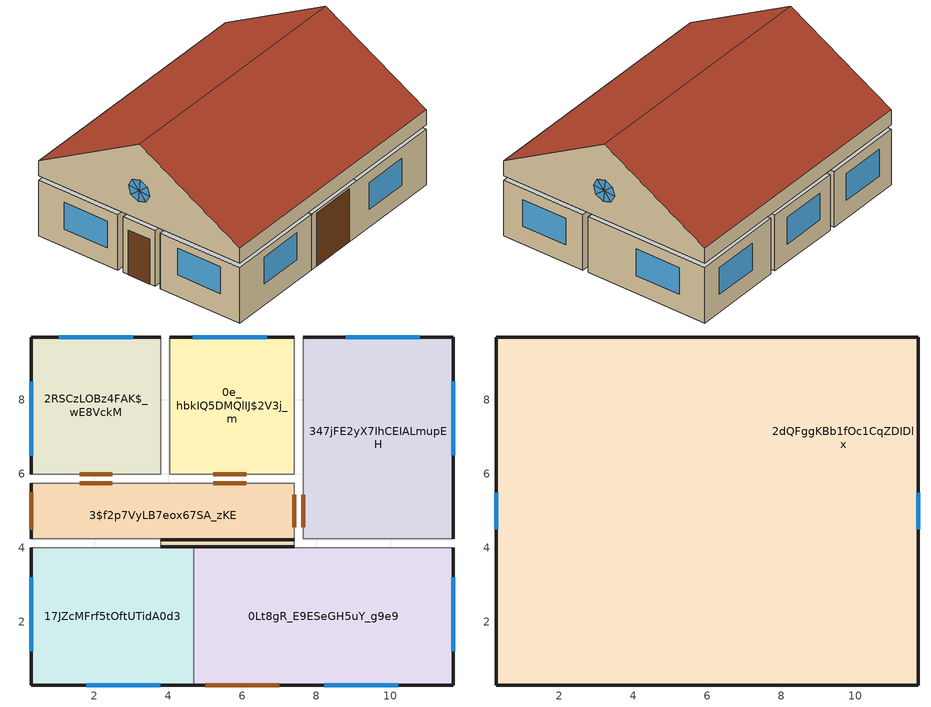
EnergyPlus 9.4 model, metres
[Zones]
0Lt8gR_E9ESeGH5uY_g9e9
 floor ground (BPS-GroundFloor_3_0.04_0.06_0.16): 11.7,4.01 11.7,0.3 4.7,0.3 4.7,4.01 z0
 wall outside (BPS-OuterWall_2_0.175_0.07): 4.7,0.3 11.7,0.3 11.7,4.01 z0:2.5
 wall to 347jFE2yX7IhCEIALmupEH (BPS-InnerWall_3_0.01_0.15_0.01): 11.7,4.01 7.65,4.01 z0:2.5
 wall to 3$f2p7VyLB7eox67SA_zKE (Air Wall): 7.41,4.01 4.7,4.01 z0:2.5
 wall to 17JZcMFrf5tOftUTidA0d3 (Air Wall): 4.7,4.01 4.7,0.3 z0:2.5
 wall adiabatic (BPS-InnerWall_3_0.01_0.15_0.01): 7.65,4.01 7.41,4.01 z0:2.5
 window (Window_WM_Glas1995_2015AluoderStahlfensterWaermeschutzverglasungzweifach_0.024): 8.21,0.3 10.21,0.3 / 11.7,1.21 11.7,3.21 z0.8:2
 door (BPS-OuterDoor_1_0.05): 5,0.3 7,0.3 z0:2.38
0e_hbkIQ5DMQlIJ$2V3j_m
 floor ground (BPS-GroundFloor_3_0.04_0.06_0.16): 7.41,9.7 7.41,5.99 4.04,5.99 4.04,9.7 z0
 wall outside (BPS-OuterWall_2_0.175_0.07): 7.41,9.7 4.04,9.7 z0:2.5
 wall to 347jFE2yX7IhCEIALmupEH (BPS-InnerWall_3_0.01_0.15_0.01): 7.41,5.99 7.41,9.7 z0:2.5
 wall to 3$f2p7VyLB7eox67SA_zKE (BPS-InnerWall_3_0.01_0.15_0.01): 4.04,5.99 7.41,5.99 z0:2.5
 wall to 2RSCzLOBz4FAK$_wE8VckM (BPS-InnerWall_3_0.01_0.15_0.01): 4.04,9.7 4.04,5.99 z0:2.5
 window (Window_WM_Glas1995_2015AluoderStahlfensterWaermeschutzverglasungzweifach_0.024): 6.66,9.7 4.66,9.7 z0.8:2
 door inside (BPS-InnerDoor_1_0.05): 5.22,5.99 6.1,5.99 z0:2.01
17JZcMFrf5tOftUTidA0d3
 floor ground (BPS-GroundFloor_3_0.04_0.06_0.16): 4.7,4.01 4.7,0.3 0.3,0.3 0.3,4.01 z0
 wall outside (BPS-OuterWall_2_0.175_0.07): 0.3,4.01 0.3,0.3 4.7,0.3 z0:2.5
 wall to 3$f2p7VyLB7eox67SA_zKE (Air Wall): 4.7,4.01 3.8,4.01 z0:2.5
 wall to 3$f2p7VyLB7eox67SA_zKE (BPS-InnerWall_3_0.01_0.15_0.01): 3.8,4.01 0.3,4.01 z0:2.5
 window (Window_WM_Glas1995_2015AluoderStahlfensterWaermeschutzverglasungzweifach_0.024): 1.79,0.3 3.79,0.3 / 0.3,3.21 0.3,1.21 z0.95:2.15
2RSCzLOBz4FAK$_wE8VckM
 floor ground (BPS-GroundFloor_3_0.04_0.06_0.16): 3.8,9.7 3.8,5.99 0.3,5.99 0.3,9.7 z0
 wall outside (BPS-OuterWall_2_0.175_0.07): 3.8,9.7 0.3,9.7 0.3,5.99 z0:2.5
 wall to 3$f2p7VyLB7eox67SA_zKE (BPS-InnerWall_3_0.01_0.15_0.01): 0.3,5.99 3.8,5.99 z0:2.5
 window (Window_WM_Glas1995_2015AluoderStahlfensterWaermeschutzverglasungzweifach_0.024): 3.05,9.7 1.05,9.7 / 0.3,8.49 0.3,6.5 z0.8:2
 door inside (BPS-InnerDoor_1_0.05): 1.61,5.99 2.49,5.99 z0:2.01
3$f2p7VyLB7eox67SA_zKE
 floor ground (BPS-GroundFloor_3_0.04_0.06_0.16): 7.41,5.75 7.41,4.01 3.8,4.01 3.8,4.25 0.3,4.25 0.3,5.75 z0
 wall outside (Project Wall): 3.8,4.23 7.41,4.23 / 7.41,4.03 3.8,4.03 z2.26:2.5
 wall outside (BPS-OuterWall_2_0.175_0.07): 0.3,5.75 0.3,4.25 z0:2.5
 wall to 347jFE2yX7IhCEIALmupEH (BPS-InnerWall_3_0.01_0.15_0.01): 7.41,4.25 7.41,5.75 z0:2.5
 wall adiabatic (BPS-InnerWall_3_0.01_0.15_0.01): 4.04,5.75 3.8,5.75 z0:2.5; 7.41,4.01,2.5 7.41,4.01,0 7.41,4.25,0 7.41,4.25,2.5 7.41,4.23,2.5 7.41,4.23,2.26 7.41,4.03,2.26 7.41,4.03,2.5; 3.8,4.25,2.5 3.8,4.25,0 3.8,4.01,0 3.8,4.01,2.5 3.8,4.03,2.5 3.8,4.03,2.26 3.8,4.23,2.26 3.8,4.23,2.5
 door inside (BPS-InnerDoor_1_0.05): 2.49,5.75 1.61,5.75 / 6.1,5.75 5.22,5.75 / 7.41,4.56 7.41,5.44 z0:2.01
 door (BPS-OuterDoor_1_0.05): 0.3,5.5 0.3,4.5 z0:2.01
 roof outside (Project Ceiling): 7.41,4.03 7.41,4.23 3.8,4.23 3.8,4.03 z2.26
347jFE2yX7IhCEIALmupEH
 floor ground (BPS-GroundFloor_3_0.04_0.06_0.16): 11.7,9.7 11.7,4.25 7.65,4.25 7.65,9.7 z0
 wall outside (BPS-OuterWall_2_0.175_0.07): 11.7,4.25 11.7,9.7 7.65,9.7 z0:2.5
 wall adiabatic (BPS-InnerWall_3_0.01_0.15_0.01): 7.65,5.99 7.65,5.75 z0:2.5
 window (Window_WM_Glas1995_2015AluoderStahlfensterWaermeschutzverglasungzweifach_0.024): 10.79,9.7 8.79,9.7 / 11.7,6.5 11.7,8.5 z0.8:2
 door inside (BPS-InnerDoor_1_0.05): 7.65,5.44 7.65,4.56 z0:2.01
2dQFggKBb1fOc1CqZDIDlx
 floor to 0Lt8gR_E9ESeGH5uY_g9e9 (BPS-InnerFloor_3_0.04_0.06_0.16): 7.44,4.01 7.44,0.3 4.7,0.3 4.7,4.01 z2.7
 floor to 347jFE2yX7IhCEIALmupEH (BPS-InnerFloor_3_0.04_0.06_0.16): 11.7,9.7 11.7,4.25 7.65,4.25 7.65,9.7 z2.7
 floor to 17JZcMFrf5tOftUTidA0d3 (BPS-InnerFloor_3_0.04_0.06_0.16): 4.7,4.01 4.7,0.3 0.3,0.3 0.3,4.01 z2.7
 floor to 2RSCzLOBz4FAK$_wE8VckM (BPS-InnerFloor_3_0.04_0.06_0.16): 3.8,9.7 3.8,5.99 0.3,5.99 0.3,9.7 z2.7
 floor to 0e_hbkIQ5DMQlIJ$2V3j_m (BPS-InnerFloor_3_0.04_0.06_0.16): 7.41,9.7 7.41,5.99 4.04,5.99 4.04,9.7 z2.7
 floor to 3$f2p7VyLB7eox67SA_zKE (BPS-InnerFloor_3_0.04_0.06_0.16): 7.41,5.75 7.41,4.23 3.8,4.23 3.8,4.25 0.3,4.25 0.3,5.75 z2.7; 7.41,4.03 7.41,4.01 3.8,4.01 3.8,4.03 z2.7
 floor to 0Lt8gR_E9ESeGH5uY_g9e9 (Air Wall): 11.7,4.01 11.7,0.3 7.44,0.3 7.44,4.01 z2.7
 floor ground (BPS-GroundFloor_3_0.04_0.06_0.16): 7.65,4.23 7.65,4.03 3.57,4.03 3.57,4.23 z2.7
 floor adiabatic (BPS-InnerFloor_3_0.04_0.06_0.16): 7.65,9.7 7.65,4.25 11.7,4.25 11.7,4.01 7.44,4.01 4.7,4.01 7.41,4.01 7.41,4.03 7.65,4.03 7.65,4.23 7.41,4.23 7.41,5.75 0.3,5.75 0.3,5.99 3.8,5.99 3.8,9.7 4.04,9.7 4.04,5.99 7.41,5.99 7.41,9.7 z2.7; 3.8,4.25 3.8,4.23 3.57,4.23 3.57,4.03 3.8,4.03 3.8,4.01 0.3,4.01 0.3,4.25 z2.7
 wall outside (BPS-OuterWall_2_0.175_0.07): 0.3,0.3 11.7,0.3 / 11.7,9.7 0.3,9.7 z2.7:3.37; 11.7,0.3,3.37 11.7,0.3,2.7 11.7,9.7,2.7 11.7,9.7,3.37 11.7,5,6.09; 0.3,9.7,3.37 0.3,9.7,2.7 0.3,0.3,2.7 0.3,0.3,3.37 0.3,5,6.09
 window (Window_WM_Glas1995_2015AluoderStahlfensterWaermeschutzverglasungzweifach_0.024): 0.3,5,4 0.3,4.5,3.95 0.3,4.61,4.31; 0.3,4.95,4.5 0.3,5,4 0.3,4.62,4.32; 0.3,5.31,4.39 0.3,5,4 0.3,4.95,4.5; 0.3,5.32,4.38 0.3,5.5,4.05 0.3,5,4; 0.3,5.5,4.05 0.3,5.39,3.69 0.3,5,4; 0.3,5.38,3.68 0.3,5.05,3.5 0.3,5,4; 0.3,5,4 0.3,5.05,3.5 0.3,4.69,3.61; 0.3,5,4 0.3,4.68,3.62 0.3,4.5,3.95; 11.7,5,4 11.7,5.5,3.95 11.7,5.39,4.31; 11.7,5.05,4.5 11.7,5,4 11.7,5.38,4.32; 11.7,4.69,4.39 11.7,5,4 11.7,5.05,4.5; 11.7,4.68,4.38 11.7,4.5,4.05 11.7,5,4; 11.7,4.5,4.05 11.7,4.61,3.69 11.7,5,4; 11.7,4.62,3.68 11.7,4.95,3.5 11.7,5,4; 11.7,5,4 11.7,4.95,3.5 11.7,5.31,3.61; 11.7,5,4 11.7,5.32,3.62 11.7,5.5,3.95
 roof outside (BPS-Roof_3_0.15_0.12_0.03): 0.3,5,6.09 0.3,0.3,3.37 11.7,0.3,3.37 11.7,5,6.09; 11.7,5,6.09 11.7,9.7,3.37 0.3,9.7,3.37 0.3,5,6.09
[Building]
None: North Axis=0; Terrain=Suburbs; Loads Convergence Tolerance Value=0.04; Temperature Convergence Tolerance Value=0.4; Solar Distribution=FullExterior; Maximum Number of Warmup Days=25; Minimum Number of Warmup Days=6
[SIZINGPERIOD:WEATHERFILECONDITIONTYPE] Use Weather File Daylight Saving Period=Yes; Use Weather File Rain and Snow Indicators=Yes
Name | Period Selection | Day of Week for Start Day
Summer Design Day from Weather File | SummerTypical | SummerDesignDay
Winter Design Day from Weather File | WinterTypical | WinterDesignDay
[SITE:GROUNDTEMPERATURE:BUILDINGSURFACE]
13, 13, 13, 13, 13, 13, 13, 13, 13, 13, 13, 13
[MATERIAL] Thermal Absorptance=0.9; Solar Absorptance=0.7; Visible Absorptance=0.7
Name | Roughness | Thickness | Conductivity | Density | Specific Heat
lime_plaster_0.01 | MediumRough | 0.01 | 0.7 | 1600 | 850
vertical_core_brick_700_0.15 | MediumRough | 0.15 | 0.13 | 695 | 850
cement_floating_screed_2_bottom_0.04 | MediumRough | 0.04 | 1.4 | 1990 | 1000
EPS_040_15_0.06 | MediumRough | 0.06 | 0.04 | 15 | 1500
concrete_CEM_II_BS325R_wz05_0.16 | MediumRough | 0.16 | 2.1 | 2420 | 1000
concrete_CEM_II_BS325R_wz05_0.175 | MediumRough | 0.175 | 2.1 | 2420 | 1000
EPS_040_15_0.07 | MediumRough | 0.07 | 0.04 | 15 | 1500
Door0_2015Typical_0.05 | MediumRough | 0.05 | 0.08 | 650 | 1500
concrete_CEM_II_BS325R_wz05_0.15 | MediumRough | 0.15 | 2.1 | 2420 | 1000
foam_glass_board_130_0.12 | MediumRough | 0.12 | 0.065 | 130 | 840
gravel_single_granular_0.03 | MediumRough | 0.03 | 0.814 | 1500 | 840
DefaultMaterial | Rough | 0.1 | 0.1 | 1000 | 1000
[WINDOWMATERIAL:SIMPLEGLAZINGSYSTEM]
WM_Glas1995_2015AluoderStahlfensterWaermeschutzverglasungzweifach_0.024: UFactor=1.13086; Solar Heat Gain Coefficient=0.65
[WINDOWMATERIAL:SHADE]
DefaultWindowShade: Solar Transmittance=0.3; Solar Reflectance=0.5; Visible Transmittance=0.3; Visible Reflectance=0.5; Infrared Hemispherical Emissivity=0.9; Infrared Transmittance=0.05; Thickness=0.003; Conductivity=0.1; Shade to Glass Distance=0.05; Top Opening Multiplier=0.5; Bottom Opening Multiplier=0.5; LeftSide Opening Multiplier=0.5; RightSide Opening Multiplier=0.5; Airflow Permeability=0
[CONSTRUCTION]
BPS-InnerWall_3_0.01_0.15_0.01: lime_plaster_0.01, vertical_core_brick_700_0.15, lime_plaster_0.01
BPS-InnerFloor_3_0.04_0.06_0.16; BPS-GroundFloor_3_0.04_0.06_0.16: concrete_CEM_II_BS325R_wz05_0.16, EPS_040_15_0.06, cement_floating_screed_2_bottom_0.04
BPS-OuterWall_2_0.175_0.07: EPS_040_15_0.07, concrete_CEM_II_BS325R_wz05_0.175
BPS-OuterDoor_1_0.05; BPS-InnerDoor_1_0.05: Door0_2015Typical_0.05
Window_WM_Glas1995_2015AluoderStahlfensterWaermeschutzverglasungzweifach_0.024_Exterior: DefaultWindowShade, WM_Glas1995_2015AluoderStahlfensterWaermeschutzverglasungzweifach_0.024
Window_WM_Glas1995_2015AluoderStahlfensterWaermeschutzverglasungzweifach_0.024: WM_Glas1995_2015AluoderStahlfensterWaermeschutzverglasungzweifach_0.024
BPS-Roof_3_0.15_0.12_0.03: gravel_single_granular_0.03, foam_glass_board_130_0.12, concrete_CEM_II_BS325R_wz05_0.15
Project Wall; Project Ceiling: DefaultMaterial
[CONSTRUCTION:AIRBOUNDARY]
Air Wall: GroupedZones, GroupedZones, SimpleMixing, 0.5
[ZONE] Type=1; Multiplier=1; Ceiling Height=autocalculate; Floor Area=autocalculate; Part of Total Floor Area=Yes
Name | Volume
0Lt8gR_E9ESeGH5uY_g9e9 | 64.9714
0e_hbkIQ5DMQlIJ$2V3j_m | 31.2567
17JZcMFrf5tOftUTidA0d3 | 40.7636
2RSCzLOBz4FAK$_wE8VckM | 32.4625
2dQFggKBb1fOc1CqZDIDlx | 217.532
3$f2p7VyLB7eox67SA_zKE | 28.6552
347jFE2yX7IhCEIALmupEH | 55.1812
[WINDOWSHADINGCONTROL] Shading Type=ExteriorShade; Construction with Shading=Window_WM_Glas1995_2015AluoderStahlfensterWaermeschutzverglasungzweifach_0.024_Exterior; Shading Control Type=OnIfHighZoneAirTempAndHighSolarOnWindow; Shading Control Is Scheduled=No; Glare Control Is Active=No; Type of Slat Angle Control for Blinds=FixedSlatAngle; Setpoint 2=150; Multiple Surface Control Type=Group
Name | Zone | Setpoint | Fenestration Surface 1 | Fenestration Surface 2
ShadeControl_0Lt8gR_E9ESeGH5uY_g9e9 | 0Lt8gR_E9ESeGH5uY_g9e9 | 23 | 0FWbZIejPKahknBHiA9eM7 | 0mJezNGMxxeYzs2nPtyAJX
ShadeControl_0e_hbkIQ5DMQlIJ$2V3j_m | 0e_hbkIQ5DMQlIJ$2V3j_m | 23 | 13LAIDfs3_zx2GBuk7UTGf
ShadeControl_17JZcMFrf5tOftUTidA0d3 | 17JZcMFrf5tOftUTidA0d3 | 23 | 3lpOH7mLadXtGe9occKExH | 0LMoxcJfVuq2Hv9udykFYk
ShadeControl_2RSCzLOBz4FAK$_wE8VckM | 2RSCzLOBz4FAK$_wE8VckM | 23 | 2CVWUzpEdesdJARzpmJYC8 | 2NviMh_1vArANYae7v_22c
ShadeControl_347jFE2yX7IhCEIALmupEH | 347jFE2yX7IhCEIALmupEH | 24 | 2p0NCF3QqHLr$KfWlmVsDQ | 0FditNyiop9x6hT13c1FXz
[PEOPLE] Number of People Calculation Method=People/Area; Fraction Radiant=0.5; Sensible Heat Fraction=autocalculate; Carbon Dioxide Generation Rate=3.82e-08; Enable ASHRAE 55 Comfort Warnings=No; Mean Radiant Temperature Calculation Type=ZoneAveraged; Clothing Insulation Calculation Method=ClothingInsulationSchedule; Thermal Comfort Model 1 Type=Fanger; Thermal Comfort Model 2 Type=Pierce; Thermal Comfort Model 3 Type=AdaptiveASH55; Thermal Comfort Model 4 Type=AdaptiveCEN15251
Name | Zone or ZoneList | Number of People Schedule | People per Zone Floor Area | Activity Level Schedule | Work Efficiency Schedule | Clothing Insulation Schedule | Air Velocity Schedule
0Lt8gR_E9ESeGH5uY_g9e9 | 0Lt8gR_E9ESeGH5uY_g9e9 | Schedule People Living | 0.02 | Schedule Activity 115.0 watt | Work_Efficiency_Schedule_Living | Clothing_Insulation_Schedule_Living | Air_Velocity_Schedule_Living
0e_hbkIQ5DMQlIJ$2V3j_m | 0e_hbkIQ5DMQlIJ$2V3j_m | Schedule People WC and sanitary rooms in non-residential buildings | 0.1 | Schedule Activity 105.0 watt | Work_Efficiency_Schedule_WC and sanitary rooms in non-residential buildings | Clothing_Insulation_Schedule_WC and sanitary rooms in non-residential buildings | Air_Velocity_Schedule_WC and sanitary rooms in non-residential buildings
17JZcMFrf5tOftUTidA0d3 | 17JZcMFrf5tOftUTidA0d3 | Schedule People Kitchen in non-residential buildings | 0.5 | Schedule Activity 199.0 watt | Work_Efficiency_Schedule_Kitchen in non-residential buildings | Clothing_Insulation_Schedule_Kitchen in non-residential buildings | Air_Velocity_Schedule_Kitchen in non-residential buildings
2RSCzLOBz4FAK$_wE8VckM | 2RSCzLOBz4FAK$_wE8VckM | Schedule People Single office | 0.0714286 | Schedule Activity 125.0 watt | Work_Efficiency_Schedule_Single office | Clothing_Insulation_Schedule_Single office | Air_Velocity_Schedule_Single office
2dQFggKBb1fOc1CqZDIDlx | 2dQFggKBb1fOc1CqZDIDlx | Schedule People Living | 0.02 | Schedule Activity 115.0 watt | Work_Efficiency_Schedule_Living | Clothing_Insulation_Schedule_Living | Air_Velocity_Schedule_Living
3$f2p7VyLB7eox67SA_zKE | 3$f2p7VyLB7eox67SA_zKE | Schedule People Traffic area | 0.1 | Schedule Activity 188.0 watt | Work_Efficiency_Schedule_Traffic area | Clothing_Insulation_Schedule_Traffic area | Air_Velocity_Schedule_Traffic area
347jFE2yX7IhCEIALmupEH | 347jFE2yX7IhCEIALmupEH | Schedule People Bed room | 0.1 | Schedule Activity 84.0 watt | Work_Efficiency_Schedule_Bed room | Clothing_Insulation_Schedule_Bed room | Air_Velocity_Schedule_Bed room
[LIGHTS] Design Level Calculation Method=Watts/Area; Return Air Fraction=0; Fraction Radiant=0.42; Fraction Visible=0.18; Fraction Replaceable=1; EndUse Subcategory=General; Return Air Fraction Calculated from Plenum Temperature=No; Return Air Fraction Function of Plenum Temperature Coefficient 1=0; Return Air Fraction Function of Plenum Temperature Coefficient 2=0
Name | Zone or ZoneList | Schedule | Watts per Zone Floor Area
0Lt8gR_E9ESeGH5uY_g9e9 | 0Lt8gR_E9ESeGH5uY_g9e9 | Schedule Lighting Living | 0.5
0e_hbkIQ5DMQlIJ$2V3j_m | 0e_hbkIQ5DMQlIJ$2V3j_m | Schedule Lighting WC and sanitary rooms in non-residential buildings | 1.33333
17JZcMFrf5tOftUTidA0d3 | 17JZcMFrf5tOftUTidA0d3 | Schedule Lighting Kitchen in non-residential buildings | 3.33333
2RSCzLOBz4FAK$_wE8VckM | 2RSCzLOBz4FAK$_wE8VckM | Schedule Lighting Single office | 3.33333
2dQFggKBb1fOc1CqZDIDlx | 2dQFggKBb1fOc1CqZDIDlx | Schedule Lighting Living | 0.5
3$f2p7VyLB7eox67SA_zKE | 3$f2p7VyLB7eox67SA_zKE | Schedule Lighting Traffic area | 0.666667
347jFE2yX7IhCEIALmupEH | 347jFE2yX7IhCEIALmupEH | Schedule Lighting Bed room | 2
[ELECTRICEQUIPMENT] Design Level Calculation Method=Watts/Area; Fraction Latent=0; Fraction Radiant=0; Fraction Lost=0; EndUse Subcategory=General
Name | Zone or ZoneList | Schedule | Watts per Zone Floor Area
0Lt8gR_E9ESeGH5uY_g9e9 | 0Lt8gR_E9ESeGH5uY_g9e9 | Schedule Equipment Living | 2
0e_hbkIQ5DMQlIJ$2V3j_m | 0e_hbkIQ5DMQlIJ$2V3j_m | Schedule Equipment WC and sanitary rooms in non-residential buildings | 0
17JZcMFrf5tOftUTidA0d3 | 17JZcMFrf5tOftUTidA0d3 | Schedule Equipment Kitchen in non-residential buildings | 300
2RSCzLOBz4FAK$_wE8VckM | 2RSCzLOBz4FAK$_wE8VckM | Schedule Equipment Single office | 7
2dQFggKBb1fOc1CqZDIDlx | 2dQFggKBb1fOc1CqZDIDlx | Schedule Equipment Living | 2
3$f2p7VyLB7eox67SA_zKE | 3$f2p7VyLB7eox67SA_zKE | Schedule Equipment Traffic area | 0
347jFE2yX7IhCEIALmupEH | 347jFE2yX7IhCEIALmupEH | Schedule Equipment Bed room | 4
[ZONEINFILTRATION:DESIGNFLOWRATE] Schedule=Continuous; Design Flow Rate Calculation Method=AirChanges/Hour; Air Changes per Hour=0.2; Constant Term Coefficient=1; Temperature Term Coefficient=0; Velocity Term Coefficient=0; Velocity Squared Term Coefficient=0
Name | Zone or ZoneList
0Lt8gR_E9ESeGH5uY_g9e9 | 0Lt8gR_E9ESeGH5uY_g9e9
0e_hbkIQ5DMQlIJ$2V3j_m | 0e_hbkIQ5DMQlIJ$2V3j_m
17JZcMFrf5tOftUTidA0d3 | 17JZcMFrf5tOftUTidA0d3
2RSCzLOBz4FAK$_wE8VckM | 2RSCzLOBz4FAK$_wE8VckM
2dQFggKBb1fOc1CqZDIDlx | 2dQFggKBb1fOc1CqZDIDlx
3$f2p7VyLB7eox67SA_zKE | 3$f2p7VyLB7eox67SA_zKE
347jFE2yX7IhCEIALmupEH | 347jFE2yX7IhCEIALmupEH
[ZONEVENTILATION:DESIGNFLOWRATE] Schedule=Continuous; Design Flow Rate Calculation Method=AirChanges/Hour; Ventilation Type=Natural; Fan Pressure Rise=0; Fan Total Efficiency=1; Constant Term Coefficient=1; Temperature Term Coefficient=0; Velocity Term Coefficient=0; Velocity Squared Term Coefficient=0; Minimum Indoor Temperature=-100; Maximum Indoor Temperature=100; Delta Temperature=-100; Maximum Wind Speed=40
Name | Zone or ZoneList | Air Changes per Hour | Minimum Outdoor Temperature | Maximum Outdoor Temperature
0Lt8gR_E9ESeGH5uY_g9e9_winter | 0Lt8gR_E9ESeGH5uY_g9e9 | 0.2 | 0 | 10
0Lt8gR_E9ESeGH5uY_g9e9_summer | 0Lt8gR_E9ESeGH5uY_g9e9 | 1 | 10 | 17
0Lt8gR_E9ESeGH5uY_g9e9_overheating | 0Lt8gR_E9ESeGH5uY_g9e9 | 3 | 17 | 100
0e_hbkIQ5DMQlIJ$2V3j_m_winter | 0e_hbkIQ5DMQlIJ$2V3j_m | 0.2 | 0 | 10
0e_hbkIQ5DMQlIJ$2V3j_m_summer | 0e_hbkIQ5DMQlIJ$2V3j_m | 1 | 10 | 17
0e_hbkIQ5DMQlIJ$2V3j_m_overheating | 0e_hbkIQ5DMQlIJ$2V3j_m | 3 | 17 | 100
17JZcMFrf5tOftUTidA0d3_winter | 17JZcMFrf5tOftUTidA0d3 | 0.2 | 0 | 10
17JZcMFrf5tOftUTidA0d3_summer | 17JZcMFrf5tOftUTidA0d3 | 1 | 10 | 17
17JZcMFrf5tOftUTidA0d3_overheating | 17JZcMFrf5tOftUTidA0d3 | 3 | 17 | 100
2RSCzLOBz4FAK$_wE8VckM_winter | 2RSCzLOBz4FAK$_wE8VckM | 0.2 | 0 | 10
2RSCzLOBz4FAK$_wE8VckM_summer | 2RSCzLOBz4FAK$_wE8VckM | 1 | 10 | 17
2RSCzLOBz4FAK$_wE8VckM_overheating | 2RSCzLOBz4FAK$_wE8VckM | 3 | 17 | 100
2dQFggKBb1fOc1CqZDIDlx_winter | 2dQFggKBb1fOc1CqZDIDlx | 0.2 | 0 | 10
2dQFggKBb1fOc1CqZDIDlx_summer | 2dQFggKBb1fOc1CqZDIDlx | 1 | 10 | 17
2dQFggKBb1fOc1CqZDIDlx_overheating | 2dQFggKBb1fOc1CqZDIDlx | 3 | 17 | 100
3$f2p7VyLB7eox67SA_zKE_winter | 3$f2p7VyLB7eox67SA_zKE | 0.2 | 0 | 10
3$f2p7VyLB7eox67SA_zKE_summer | 3$f2p7VyLB7eox67SA_zKE | 1 | 10 | 17
3$f2p7VyLB7eox67SA_zKE_overheating | 3$f2p7VyLB7eox67SA_zKE | 3 | 17 | 100
347jFE2yX7IhCEIALmupEH_winter | 347jFE2yX7IhCEIALmupEH | 0.2 | 0 | 10
347jFE2yX7IhCEIALmupEH_summer | 347jFE2yX7IhCEIALmupEH | 1 | 10 | 17
347jFE2yX7IhCEIALmupEH_overheating | 347jFE2yX7IhCEIALmupEH | 3 | 17 | 100
[HVACTEMPLATE:THERMOSTAT]
Name | Heating Setpoint Schedule | Cooling Setpoint Schedule
STATS Living | Schedule Heating Living | Schedule Cooling Living
STATS WC and sanitary rooms in non-residential buildings | Schedule Heating WC and sanitary rooms in non-residential buildings | Schedule Cooling WC and sanitary rooms in non-residential buildings
STATS Kitchen in non-residential buildings | Schedule Heating Kitchen in non-residential buildings | Schedule Cooling Kitchen in non-residential buildings
STATS Single office | Schedule Heating Single office | Schedule Cooling Single office
STATS Traffic area | Schedule Heating Traffic area | Schedule Cooling Traffic area
STATS Bed room | Schedule Heating Bed room | Schedule Cooling Bed room
[HVACTEMPLATE:ZONE:IDEALLOADSAIRSYSTEM] Maximum Heating Supply Air Temperature=50; Minimum Cooling Supply Air Temperature=13; Maximum Heating Supply Air Humidity Ratio=0.0156; Minimum Cooling Supply Air Humidity Ratio=0.0077; Heating Limit=NoLimit; Cooling Limit=NoLimit; Maximum Cooling Air Flow Rate=autosize; Maximum Total Cooling Capacity=autosize; Heating Availability Schedule=On; Cooling Availability Schedule=Off; Dehumidification Control Type=ConstantSensibleHeatRatio; Cooling Sensible Heat Ratio=0.7; Dehumidification Setpoint=60; Humidification Control Type=None; Humidification Setpoint=30; Outdoor Air Method=None; Outdoor Air Flow Rate per Person=0.007; Outdoor Air Flow Rate per Zone Floor Area=0.0007; Outdoor Air Flow Rate per Zone=0; Demand Controlled Ventilation Type=None; Outdoor Air Economizer Type=NoEconomizer; Heat Recovery Type=None; Sensible Heat Recovery Effectiveness=0.8; Latent Heat Recovery Effectiveness=0.7
Name | Template Thermostat
0Lt8gR_E9ESeGH5uY_g9e9; 2dQFggKBb1fOc1CqZDIDlx | STATS Living
0e_hbkIQ5DMQlIJ$2V3j_m | STATS WC and sanitary rooms in non-residential buildings
17JZcMFrf5tOftUTidA0d3 | STATS Kitchen in non-residential buildings
2RSCzLOBz4FAK$_wE8VckM | STATS Single office
3$f2p7VyLB7eox67SA_zKE | STATS Traffic area
347jFE2yX7IhCEIALmupEH | STATS Bed room
[SCHEDULE:DAY:HOURLY]
Schedule Heating Living; Schedule Heating WC and sanitary rooms in non-residential buildings; Schedule Cooling WC and sanitary rooms in non-residential buildings; Schedule Heating Kitchen in non-residential buildings; Schedule Cooling Kitchen in non-residential buildings; Schedule Heating Single office; Schedule Cooling Single office; Schedule Heating Traffic area; Schedule Cooling Traffic area: 21, 21, 21, 21, 21, 21, 21, 21, 21, 21, 21, 21, 21, 21, 21, 21, 21, 21, 21, 21, 21, 21, 21, 21
Schedule Cooling Living: 25, 25, 25, 25, 25, 25, 25, 25, 25, 25, 25, 25, 25, 25, 25, 25, 25, 25, 25, 25, 25, 25, 25, 25
Schedule People Living: 1, 1, 1, 1, 1, 1, 0.8, 0.6, 0.4, 0.4, 0.4, 0.6, 0.8, 0.6, 0.4, 0.4, 0.6, 0.8, 0.8, 0.8, 0.8, 1, 1, 1
Schedule Equipment Living: 0.1, 0.1, 0.1, 0.1, 0.1, 0.1, 0.5, 1, 0.5, 0.5, 0.5, 1, 1, 0.5, 0.5, 0.5, 1, 1, 1, 1, 0.5, 0.5, 0.5, 0.1
Schedule Lighting Living; Schedule Lighting WC and sanitary rooms in non-residential buildings; Schedule Lighting Kitchen in non-residential buildings; Schedule Lighting Single office; Schedule Lighting Traffic area; Schedule Lighting Bed room: 0, 0, 0, 0, 0, 0, 1, 1, 1, 1, 1, 1, 1, 1, 1, 1, 1, 1, 0, 0, 0, 0, 0, 0
Schedule People WC and sanitary rooms in non-residential buildings; Schedule People Single office; Schedule People Traffic area: 0, 0, 0, 0, 0, 0, 0, 0.2, 0.4, 0.6, 0.8, 0.8, 0.4, 0.6, 0.8, 0.8, 0.4, 0.2, 0, 0, 0, 0, 0, 0
Schedule Equipment WC and sanitary rooms in non-residential buildings; Schedule Equipment Single office; Schedule Equipment Traffic area: 0.1, 0.1, 0.1, 0.1, 0.1, 0.1, 0.1, 0.2, 0.4, 0.6, 0.8, 0.8, 0.4, 0.6, 0.8, 0.8, 0.4, 0.2, 0.1, 0.1, 0.1, 0.1, 0.1, 0.1
Schedule People Kitchen in non-residential buildings: 0, 0, 0, 0, 0, 0, 0, 0.4, 0.4, 0.8, 1, 1, 0.6, 0.4, 0.2, 0.2, 0, 0, 0, 0, 0, 0, 0, 0
Schedule Equipment Kitchen in non-residential buildings: 0.1, 0.1, 0.1, 0.1, 0.1, 0.1, 0.1, 0.2, 0.2, 0.8, 1, 1, 0.6, 0.4, 0.2, 0.2, 0.1, 0.1, 0.1, 0.1, 0.1, 0.1, 0.1, 0.1
Schedule Heating Bed room; Schedule Cooling Bed room: 22, 22, 22, 22, 22, 22, 22, 22, 22, 22, 22, 22, 22, 22, 22, 22, 22, 22, 22, 22, 22, 22, 22, 22
Schedule People Bed room: 1, 1, 1, 1, 1, 1, 1, 1, 1, 1, 1, 1, 1, 1, 1, 1, 1, 1, 1, 1, 1, 1, 1, 1
Schedule Equipment Bed room: 0.2, 0.2, 0.2, 0.2, 0.2, 0.2, 0.2, 0.2, 0.2, 0.2, 0.2, 0.2, 0.2, 0.2, 0.2, 0.2, 0.2, 0.2, 0.2, 0.8, 0.6, 0.4, 0.2, 0.2
Clothing_Insulation_Schedule_Living; Clothing_Insulation_Schedule_Kitchen in non-residential buildings; Clothing_Insulation_Schedule_Single office: 0.81, 0.81, 0.81, 0.81, 0.81, 0.81, 0.81, 0.81, 0.81, 0.81, 0.81, 0.81, 0.81, 0.81, 0.81, 0.81, 0.81, 0.81, 0.81, 0.81, 0.81, 0.81, 0.81, 0.81
Air_Velocity_Schedule_Living; Air_Velocity_Schedule_WC and sanitary rooms in non-residential buildings; Air_Velocity_Schedule_Single office; Air_Velocity_Schedule_Traffic area; Air_Velocity_Schedule_Bed room: 0.1, 0.1, 0.1, 0.1, 0.1, 0.1, 0.1, 0.1, 0.1, 0.1, 0.1, 0.1, 0.1, 0.1, 0.1, 0.1, 0.1, 0.1, 0.1, 0.1, 0.1, 0.1, 0.1, 0.1
Work_Efficiency_Schedule_Living; Work_Efficiency_Schedule_WC and sanitary rooms in non-residential buildings; Work_Efficiency_Schedule_Kitchen in non-residential buildings; Work_Efficiency_Schedule_Single office; Work_Efficiency_Schedule_Traffic area; Work_Efficiency_Schedule_Bed room: 0, 0, 0, 0, 0, 0, 0, 0, 0, 0, 0, 0, 0, 0, 0, 0, 0, 0, 0, 0, 0, 0, 0, 0
Clothing_Insulation_Schedule_WC and sanitary rooms in non-residential buildings; Clothing_Insulation_Schedule_Traffic area: 0.66, 0.66, 0.66, 0.66, 0.66, 0.66, 0.66, 0.66, 0.66, 0.66, 0.66, 0.66, 0.66, 0.66, 0.66, 0.66, 0.66, 0.66, 0.66, 0.66, 0.66, 0.66, 0.66, 0.66
Air_Velocity_Schedule_Kitchen in non-residential buildings: 0.2, 0.2, 0.2, 0.2, 0.2, 0.2, 0.2, 0.2, 0.2, 0.2, 0.2, 0.2, 0.2, 0.2, 0.2, 0.2, 0.2, 0.2, 0.2, 0.2, 0.2, 0.2, 0.2, 0.2
Clothing_Insulation_Schedule_Bed room: 2.33, 2.33, 2.33, 2.33, 2.33, 2.33, 2.33, 2.33, 2.33, 2.33, 2.33, 2.33, 2.33, 2.33, 2.33, 2.33, 2.33, 2.33, 2.33, 2.33, 2.33, 2.33, 2.33, 2.33
[SCHEDULE:WEEK:COMPACT]
Schedule Heating Living: AllDays, Schedule Heating Living
Schedule Cooling Living: AllDays, Schedule Cooling Living
Schedule People Living: AllDays, Schedule People Living
Schedule Equipment Living: AllDays, Schedule Equipment Living
Schedule Lighting Living: AllDays, Schedule Lighting Living
Schedule Heating WC and sanitary rooms in non-residential buildings: AllDays, Schedule Heating WC and sanitary rooms in non-residential buildings
Schedule Cooling WC and sanitary rooms in non-residential buildings: AllDays, Schedule Cooling WC and sanitary rooms in non-residential buildings
Schedule People WC and sanitary rooms in non-residential buildings: AllDays, Schedule People WC and sanitary rooms in non-residential buildings
Schedule Equipment WC and sanitary rooms in non-residential buildings: AllDays, Schedule Equipment WC and sanitary rooms in non-residential buildings
Schedule Lighting WC and sanitary rooms in non-residential buildings: AllDays, Schedule Lighting WC and sanitary rooms in non-residential buildings
Schedule Heating Kitchen in non-residential buildings: AllDays, Schedule Heating Kitchen in non-residential buildings
Schedule Cooling Kitchen in non-residential buildings: AllDays, Schedule Cooling Kitchen in non-residential buildings
Schedule People Kitchen in non-residential buildings: AllDays, Schedule People Kitchen in non-residential buildings
Schedule Equipment Kitchen in non-residential buildings: AllDays, Schedule Equipment Kitchen in non-residential buildings
Schedule Lighting Kitchen in non-residential buildings: AllDays, Schedule Lighting Kitchen in non-residential buildings
Schedule Heating Single office: AllDays, Schedule Heating Single office
Schedule Cooling Single office: AllDays, Schedule Cooling Single office
Schedule People Single office: AllDays, Schedule People Single office
Schedule Equipment Single office: AllDays, Schedule Equipment Single office
Schedule Lighting Single office: AllDays, Schedule Lighting Single office
Schedule Heating Traffic area: AllDays, Schedule Heating Traffic area
Schedule Cooling Traffic area: AllDays, Schedule Cooling Traffic area
Schedule People Traffic area: AllDays, Schedule People Traffic area
Schedule Equipment Traffic area: AllDays, Schedule Equipment Traffic area
Schedule Lighting Traffic area: AllDays, Schedule Lighting Traffic area
Schedule Heating Bed room: AllDays, Schedule Heating Bed room
Schedule Cooling Bed room: AllDays, Schedule Cooling Bed room
Schedule People Bed room: AllDays, Schedule People Bed room
Schedule Equipment Bed room: AllDays, Schedule Equipment Bed room
Schedule Lighting Bed room: AllDays, Schedule Lighting Bed room
Clothing_Insulation_Schedule_Living: AllDays, Clothing_Insulation_Schedule_Living
Air_Velocity_Schedule_Living: AllDays, Air_Velocity_Schedule_Living
Work_Efficiency_Schedule_Living: AllDays, Work_Efficiency_Schedule_Living
Clothing_Insulation_Schedule_WC and sanitary rooms in non-residential buildings: AllDays, Clothing_Insulation_Schedule_WC and sanitary rooms in non-residential buildings
Air_Velocity_Schedule_WC and sanitary rooms in non-residential buildings: AllDays, Air_Velocity_Schedule_WC and sanitary rooms in non-residential buildings
Work_Efficiency_Schedule_WC and sanitary rooms in non-residential buildings: AllDays, Work_Efficiency_Schedule_WC and sanitary rooms in non-residential buildings
Clothing_Insulation_Schedule_Kitchen in non-residential buildings: AllDays, Clothing_Insulation_Schedule_Kitchen in non-residential buildings
Air_Velocity_Schedule_Kitchen in non-residential buildings: AllDays, Air_Velocity_Schedule_Kitchen in non-residential buildings
Work_Efficiency_Schedule_Kitchen in non-residential buildings: AllDays, Work_Efficiency_Schedule_Kitchen in non-residential buildings
Clothing_Insulation_Schedule_Single office: AllDays, Clothing_Insulation_Schedule_Single office
Air_Velocity_Schedule_Single office: AllDays, Air_Velocity_Schedule_Single office
Work_Efficiency_Schedule_Single office: AllDays, Work_Efficiency_Schedule_Single office
Clothing_Insulation_Schedule_Traffic area: AllDays, Clothing_Insulation_Schedule_Traffic area
Air_Velocity_Schedule_Traffic area: AllDays, Air_Velocity_Schedule_Traffic area
Work_Efficiency_Schedule_Traffic area: AllDays, Work_Efficiency_Schedule_Traffic area
Clothing_Insulation_Schedule_Bed room: AllDays, Clothing_Insulation_Schedule_Bed room
Air_Velocity_Schedule_Bed room: AllDays, Air_Velocity_Schedule_Bed room
Work_Efficiency_Schedule_Bed room: AllDays, Work_Efficiency_Schedule_Bed room
[SCHEDULE:YEAR]
Schedule Heating Living: Schedule Heating Living, 1, 1, 12, 31
Schedule Cooling Living: Schedule Cooling Living, 1, 1, 12, 31
Schedule People Living: Schedule People Living, 1, 1, 12, 31
Schedule Equipment Living: Schedule Equipment Living, 1, 1, 12, 31
Schedule Lighting Living: Schedule Lighting Living, 1, 1, 12, 31
Schedule Heating WC and sanitary rooms in non-residential buildings: Schedule Heating WC and sanitary rooms in non-residential buildings, 1, 1, 12, 31
Schedule Cooling WC and sanitary rooms in non-residential buildings: Schedule Cooling WC and sanitary rooms in non-residential buildings, 1, 1, 12, 31
Schedule People WC and sanitary rooms in non-residential buildings: Schedule People WC and sanitary rooms in non-residential buildings, 1, 1, 12, 31
Schedule Equipment WC and sanitary rooms in non-residential buildings: Schedule Equipment WC and sanitary rooms in non-residential buildings, 1, 1, 12, 31
Schedule Lighting WC and sanitary rooms in non-residential buildings: Schedule Lighting WC and sanitary rooms in non-residential buildings, 1, 1, 12, 31
Schedule Heating Kitchen in non-residential buildings: Schedule Heating Kitchen in non-residential buildings, 1, 1, 12, 31
Schedule Cooling Kitchen in non-residential buildings: Schedule Cooling Kitchen in non-residential buildings, 1, 1, 12, 31
Schedule People Kitchen in non-residential buildings: Schedule People Kitchen in non-residential buildings, 1, 1, 12, 31
Schedule Equipment Kitchen in non-residential buildings: Schedule Equipment Kitchen in non-residential buildings, 1, 1, 12, 31
Schedule Lighting Kitchen in non-residential buildings: Schedule Lighting Kitchen in non-residential buildings, 1, 1, 12, 31
Schedule Heating Single office: Schedule Heating Single office, 1, 1, 12, 31
Schedule Cooling Single office: Schedule Cooling Single office, 1, 1, 12, 31
Schedule People Single office: Schedule People Single office, 1, 1, 12, 31
Schedule Equipment Single office: Schedule Equipment Single office, 1, 1, 12, 31
Schedule Lighting Single office: Schedule Lighting Single office, 1, 1, 12, 31
Schedule Heating Traffic area: Schedule Heating Traffic area, 1, 1, 12, 31
Schedule Cooling Traffic area: Schedule Cooling Traffic area, 1, 1, 12, 31
Schedule People Traffic area: Schedule People Traffic area, 1, 1, 12, 31
Schedule Equipment Traffic area: Schedule Equipment Traffic area, 1, 1, 12, 31
Schedule Lighting Traffic area: Schedule Lighting Traffic area, 1, 1, 12, 31
Schedule Heating Bed room: Schedule Heating Bed room, 1, 1, 12, 31
Schedule Cooling Bed room: Schedule Cooling Bed room, 1, 1, 12, 31
Schedule People Bed room: Schedule People Bed room, 1, 1, 12, 31
Schedule Equipment Bed room: Schedule Equipment Bed room, 1, 1, 12, 31
Schedule Lighting Bed room: Schedule Lighting Bed room, 1, 1, 12, 31
Clothing_Insulation_Schedule_Living: Clothing_Insulation_Schedule_Living, 1, 1, 12, 31
Air_Velocity_Schedule_Living: Air_Velocity_Schedule_Living, 1, 1, 12, 31
Work_Efficiency_Schedule_Living: Work_Efficiency_Schedule_Living, 1, 1, 12, 31
Clothing_Insulation_Schedule_WC and sanitary rooms in non-residential buildings: Clothing_Insulation_Schedule_WC and sanitary rooms in non-residential buildings, 1, 1, 12, 31
Air_Velocity_Schedule_WC and sanitary rooms in non-residential buildings: Air_Velocity_Schedule_WC and sanitary rooms in non-residential buildings, 1, 1, 12, 31
Work_Efficiency_Schedule_WC and sanitary rooms in non-residential buildings: Work_Efficiency_Schedule_WC and sanitary rooms in non-residential buildings, 1, 1, 12, 31
Clothing_Insulation_Schedule_Kitchen in non-residential buildings: Clothing_Insulation_Schedule_Kitchen in non-residential buildings, 1, 1, 12, 31
Air_Velocity_Schedule_Kitchen in non-residential buildings: Air_Velocity_Schedule_Kitchen in non-residential buildings, 1, 1, 12, 31
Work_Efficiency_Schedule_Kitchen in non-residential buildings: Work_Efficiency_Schedule_Kitchen in non-residential buildings, 1, 1, 12, 31
Clothing_Insulation_Schedule_Single office: Clothing_Insulation_Schedule_Single office, 1, 1, 12, 31
Air_Velocity_Schedule_Single office: Air_Velocity_Schedule_Single office, 1, 1, 12, 31
Work_Efficiency_Schedule_Single office: Work_Efficiency_Schedule_Single office, 1, 1, 12, 31
Clothing_Insulation_Schedule_Traffic area: Clothing_Insulation_Schedule_Traffic area, 1, 1, 12, 31
Air_Velocity_Schedule_Traffic area: Air_Velocity_Schedule_Traffic area, 1, 1, 12, 31
Work_Efficiency_Schedule_Traffic area: Work_Efficiency_Schedule_Traffic area, 1, 1, 12, 31
Clothing_Insulation_Schedule_Bed room: Clothing_Insulation_Schedule_Bed room, 1, 1, 12, 31
Air_Velocity_Schedule_Bed room: Air_Velocity_Schedule_Bed room, 1, 1, 12, 31
Work_Efficiency_Schedule_Bed room: Work_Efficiency_Schedule_Bed room, 1, 1, 12, 31
[Schedule:Compact]
Continuous; On: Through: 12/31, For: AllDays, Until: 24:00, 1
Off: Through: 12/31, For: AllDays, Until: 24:00, 0
[SCHEDULE:COMPACT]
Schedule Activity 115.0 watt: Through: 12/31, For: Alldays, Until: 24:00, 115
Schedule Activity 105.0 watt: Through: 12/31, For: Alldays, Until: 24:00, 105
Schedule Activity 199.0 watt: Through: 12/31, For: Alldays, Until: 24:00, 199
Schedule Activity 125.0 watt: Through: 12/31, For: Alldays, Until: 24:00, 125
Schedule Activity 188.0 watt: Through: 12/31, For: Alldays, Until: 24:00, 188
Schedule Activity 84.0 watt: Through: 12/31, For: Alldays, Until: 24:00, 84
